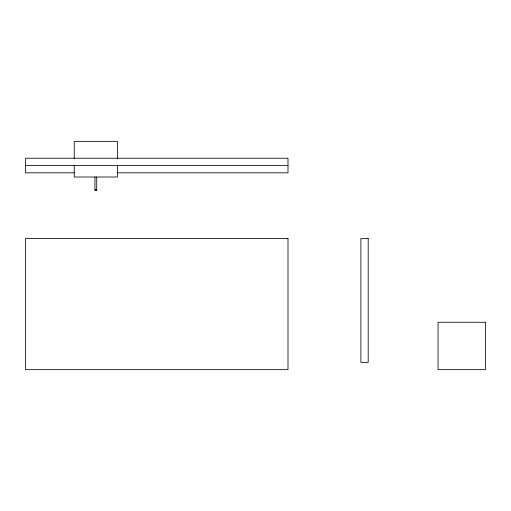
<?xml version="1.0" encoding="UTF-8"?>
<svg xmlns="http://www.w3.org/2000/svg" width="511" height="511" viewBox="0 0 511 511"><rect width="100%" height="100%" fill="white"/><g stroke="black" fill="none" stroke-linecap="round" stroke-linejoin="round"><path stroke-width="0.77" d="M25.55 165.526L287.993 165.526M74.21 172.814L25.55 172.814L25.55 158.238L287.993 158.238L287.993 172.814L117.287 172.814M94.944 189.83L96.726 189.83M117.428 158.838L117.428 141.349L74.242 141.349L74.242 158.838M117.428 165.206L117.428 177.01L74.242 177.01L74.242 165.206M96.726 177.01L96.726 190.392L94.944 190.392L94.944 177.01M287.993 238.426L25.55 238.426L25.55 369.651L287.993 369.651L287.993 238.426M368.188 238.426L360.894 238.426L360.894 362.356L368.188 362.356L368.188 238.426M485.45 322.262L438.061 322.262L438.061 369.651L485.45 369.651L485.45 322.262"/></g></svg>
